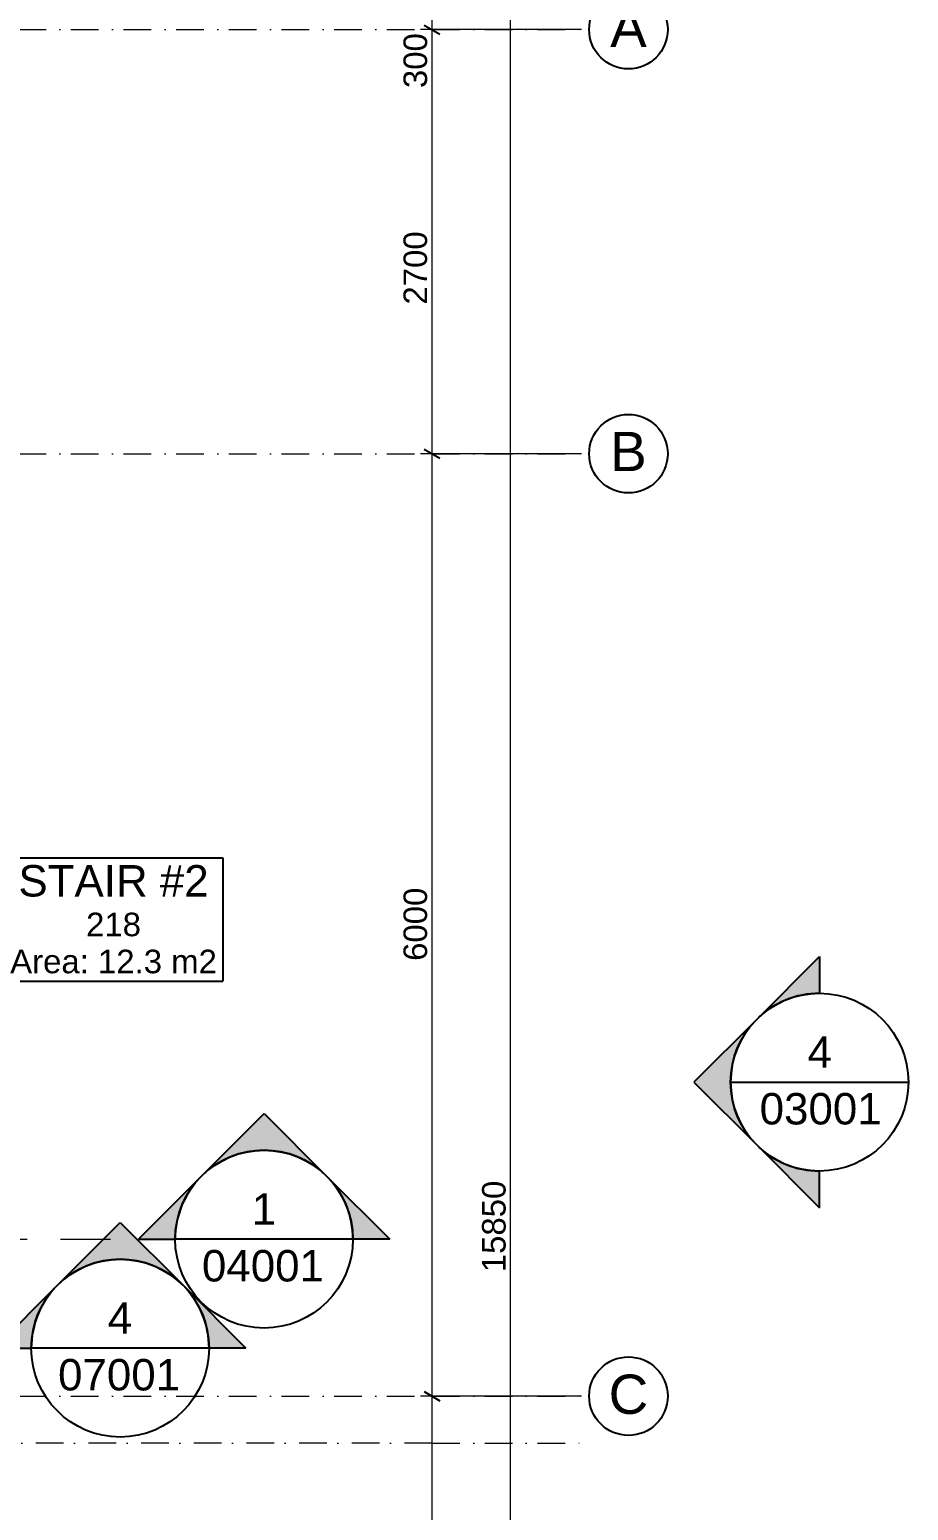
# Model space of a CAD drawing. Header units: millimetres. Extents: x -14278 to 103595, y -22378 to 34603.
# Drawn here: x 98000 to 103595, y -11945 to -2517 of the extents above; entities that cross this region are included whole.
import ezdxf
from ezdxf.enums import TextEntityAlignment as Align

# ---------------------------------------------------------------- set-up
doc = ezdxf.new("R2010")
doc.units = ezdxf.units.MM
doc.header["$MEASUREMENT"] = 0
doc.linetypes.add('Dot & Dashed', pattern=[335.138881, 176.388884, -88.194442, 0, -70.555556])
doc.linetypes.add('Long Dashed', pattern=[529.166651, 317.499995, -211.666656])
for name, color, linetype in [('A-Zz_60_50_30-P_MarkerElevation', 7, 'Continuous'), ('A-Zz_60_50_80-P_MarkerSection', 7, 'Continuous'), ('A-Zz_60_50_80-P_MarkerSectionStairs', 7, 'Continuous'), ('NewA-SL-M_SpacesInternal', 7, 'Continuous'), ('NewA-Zz_20_20-D_DimensionGrid', 7, 'Continuous'), ('NewA-Zz_35_40_80-M_GridStructural', 7, 'Continuous')]:
    doc.layers.add(name, color=color, linetype=linetype)
doc.styles.add('GENERATED_STYLE_1', font='')
doc.styles.get('GENERATED_STYLE_1').set_extended_font_data('Arial')
doc.dimstyles.new('GENERATED_STYLE__1', dxfattribs={"dimtxt": 150, "dimasz": 76, "dimexe": 0.18, "dimexo": 300, "dimgap": 0.09, "dimtad": 1, "dimdec": 0, "dimzin": 0, "dimdsep": 46, "dimtxsty": 'GENERATED_STYLE_1', "dimblk": 'ARROWHEAD_2', "dimblk1": 'ARROWHEAD_2', "dimblk2": 'ARROWHEAD_2', "dimcen": 0.09, "dimclrd": 6, "dimclre": 6, "dimclrt": 7, "dimazin": 0, "dimtfac": 1, "dimtdec": 4, "dimtmove": 0, "dimatfit": 3, "dimfxl": 0, "dimtolj": 1, "dimtzin": 0, "dimarcsym": 0})

# ---------------------------------------------------------------- blocks, each defined once
blk = doc.blocks.new('STAIR #2_218_29_2', base_point=(98534.6, -8144.1))
at = {"layer": 'NewA-SL-M_SpacesInternal', "color": 253, "linetype": 'Continuous', "lineweight": 13}
for p, q in [((94713.6, -5217.3), (94713.6, -9717.3)), ((96739.2, -5217.3), (94713.6, -5217.3)), ((96739.2, -11067), (96739.2, -5217.3)), ((94713.6, -9717.3), (94389.5, -9717.3)), ((94389.5, -9717.3), (94389.5, -11067)), ((94389.5, -11067), (96739.2, -11067))]:
    blk.add_line(p, q, dxfattribs=at)
at = {"layer": 'NewA-SL-M_SpacesInternal', "linetype": 'Continuous'}
for p, q in [((97838.5, -7790.6), (97838.5, -8104.8)), ((97838.5, -7790.6), (99230.7, -7790.6)), ((99230.7, -7790.6), (99230.7, -8104.8)), ((97838.5, -8104.8), (97838.5, -8340.6)), ((99230.7, -8104.8), (99230.7, -8340.6)), ((97838.5, -8340.6), (97838.5, -8576.3)), ((99230.7, -8340.6), (99230.7, -8576.3)), ((97838.5, -8576.3), (99230.7, -8576.3))]:
    blk.add_line(p, q, dxfattribs=at)
at = {"layer": 'NewA-SL-M_SpacesInternal', "color": 5, "lineweight": 70, "style": 'GENERATED_STYLE_1'}
for tag, height, p in [('ROOM_NAME', 200, (98534.6, -7836.3)), ('ROOM_NUMBER', 150, (98534.6, -8139.1)), ('adj_text', 150, (98534.6, -8374.8))]:
    blk.add_attdef(tag, text='', height=height, dxfattribs=at).set_placement(p, align=Align.TOP_CENTER)
blk = doc.blocks.new('Standard grid marker_2')
at = {"layer": 'NewA-Zz_35_40_80-M_GridStructural', "color": 6, "linetype": 'Dot & Dashed', "lineweight": 13}
for p, q in [((1000, 0), (40175.6, 0)), ((40175.6, 0), (41175.6, 0))]:
    blk.add_line(p, q, dxfattribs=at)
at = {"layer": 'NewA-Zz_35_40_80-M_GridStructural', "linetype": 'Continuous'}
blk.add_circle((41425.6, 0), 250, dxfattribs=at)
at = {"layer": 'NewA-Zz_35_40_80-M_GridStructural', "color": 6, "linetype": 'Dot & Dashed', "lineweight": 13}
blk.add_point((40175.6, 0), dxfattribs=at)
blk.add_point((40175.6, 0), dxfattribs=at)
at = {"layer": 'NewA-Zz_35_40_80-M_GridStructural', "style": 'GENERATED_STYLE_1'}
blk.add_attdef('AC_MarkerText_1', text='', height=250, dxfattribs=at).set_placement((41425.6, 14.3), align=Align.MIDDLE_CENTER)
blk = doc.blocks.new('Standard grid marker_4')
at = {"layer": 'NewA-Zz_35_40_80-M_GridStructural', "color": 6, "linetype": 'Dot & Dashed', "lineweight": 13}
for q in [(0, 0), (40175.6, 0)]:
    blk.add_line((1000, 0), q, dxfattribs=at)
blk = doc.blocks.new('*D1038', base_point=(62039.5, -17767.3))
at = {"layer": 'NewA-Zz_20_20-D_DimensionGrid', "color": 6, "linetype": 'Continuous', "lineweight": 13}
for p, q in [((101262.8, -2217.3), (100987.8, -2217.3)), ((101062.8, -2217.3), (101062.8, -2168.4)), ((101062.8, -18067.3), (101062.8, -2217.3)), ((101262.8, -18067.3), (100987.8, -18067.3)), ((101062.8, -18116.2), (101062.8, -18067.3))]:
    blk.add_line(p, q, dxfattribs=at)
at = {"layer": 'NewA-Zz_20_20-D_DimensionGrid', "linetype": 'Continuous'}
for p, q in [((101112.8, -2246.1), (101012.8, -2188.4)), ((101012.8, -18038.4), (101112.8, -18096.1))]:
    blk.add_line(p, q, dxfattribs=at)
at = {"layer": 'NewA-Zz_20_20-D_DimensionGrid', "insert": (101032.8, -10428.3), "char_height": 150, "attachment_point": 7, "rotation": 90, "style": 'GENERATED_STYLE_1'}
blk.add_mtext('\\A1;{\\fArial|b0|i0|c0|p34;15850}', dxfattribs=at)
blk = doc.blocks.new('ARROWHEAD_2')
at = {"color": 0, "linetype": 'Continuous', "lineweight": 0}
for p, q in [((0, 0), (-1, 0)), ((-0.38, -0.66), (0.38, 0.66))]:
    blk.add_line(p, q, dxfattribs=at)
blk = doc.blocks.new('*D1041', base_point=(62039.5, -17767.3))
at = {"layer": 'NewA-Zz_20_20-D_DimensionGrid', "color": 6, "linetype": 'Continuous', "lineweight": 13}
for p, q in [((101512.8, -11217.3), (100487.8, -11217.3)), ((100562.8, -15767.3), (100562.8, -11217.3)), ((101512.8, -15767.3), (100487.8, -15767.3))]:
    blk.add_line(p, q, dxfattribs=at)
at = {"layer": 'NewA-Zz_20_20-D_DimensionGrid', "linetype": 'Continuous'}
for p, q in [((100512.8, -11188.4), (100612.8, -11246.1)), ((100512.8, -15738.4), (100612.8, -15796.1))]:
    blk.add_line(p, q, dxfattribs=at)
at = {"layer": 'NewA-Zz_20_20-D_DimensionGrid', "insert": (100532.8, -13721.1), "char_height": 150, "attachment_point": 7, "rotation": 90, "style": 'GENERATED_STYLE_1'}
blk.add_mtext('\\A1;{\\fArial|b0|i0|c0|p34;4550}', dxfattribs=at)
blk = doc.blocks.new('*D1042', base_point=(62039.5, -17767.3))
at = {"layer": 'NewA-Zz_20_20-D_DimensionGrid', "color": 6, "linetype": 'Continuous', "lineweight": 13}
for p, q in [((101512.8, -5217.3), (100487.8, -5217.3)), ((100562.8, -11217.3), (100562.8, -5217.3)), ((101512.8, -11217.3), (100487.8, -11217.3))]:
    blk.add_line(p, q, dxfattribs=at)
at = {"layer": 'NewA-Zz_20_20-D_DimensionGrid', "linetype": 'Continuous'}
for p, q in [((100512.8, -5188.4), (100612.8, -5246.1)), ((100512.8, -11188.4), (100612.8, -11246.1))]:
    blk.add_line(p, q, dxfattribs=at)
at = {"layer": 'NewA-Zz_20_20-D_DimensionGrid', "insert": (100532.8, -8446.1), "char_height": 150, "attachment_point": 7, "rotation": 90, "style": 'GENERATED_STYLE_1'}
blk.add_mtext('\\A1;{\\fArial|b0|i0|c0|p34;6000}', dxfattribs=at)
blk = doc.blocks.new('*D1043', base_point=(62039.5, -17767.3))
at = {"layer": 'NewA-Zz_20_20-D_DimensionGrid', "color": 6, "linetype": 'Continuous', "lineweight": 13}
for p, q in [((101512.8, -2517.3), (100487.8, -2517.3)), ((100562.8, -5217.3), (100562.8, -2517.3)), ((101512.8, -5217.3), (100487.8, -5217.3))]:
    blk.add_line(p, q, dxfattribs=at)
at = {"layer": 'NewA-Zz_20_20-D_DimensionGrid', "linetype": 'Continuous'}
for p, q in [((100512.8, -2488.4), (100612.8, -2546.1)), ((100512.8, -5188.4), (100612.8, -5246.1))]:
    blk.add_line(p, q, dxfattribs=at)
at = {"layer": 'NewA-Zz_20_20-D_DimensionGrid', "char_height": 150, "attachment_point": 7, "rotation": 90, "style": 'GENERATED_STYLE_1'}
for s, insert in [('\\A1;{\\fArial|b0|i0|c0|p34;300}', (100532.8, -2889.4)), ('\\A1;{\\fArial|b0|i0|c0|p34;2700}', (100532.8, -4267.7))]:
    blk.add_mtext(s, dxfattribs=dict(at, insert=insert))
blk = doc.blocks.new('*D1044', base_point=(62039.5, -17767.3))
at = {"layer": 'NewA-Zz_20_20-D_DimensionGrid', "color": 6, "linetype": 'Continuous', "lineweight": 13}
for p, q in [((101262.8, -2217.3), (100487.8, -2217.3)), ((100562.8, -2217.3), (100562.8, -2168.4)), ((100562.8, -2517.3), (100562.8, -2217.3)), ((101512.8, -2517.3), (100487.8, -2517.3))]:
    blk.add_line(p, q, dxfattribs=at)
at = {"layer": 'NewA-Zz_20_20-D_DimensionGrid', "linetype": 'Continuous'}
for p, q in [((100612.8, -2246.1), (100512.8, -2188.4)), ((100512.8, -2488.4), (100612.8, -2546.1))]:
    blk.add_line(p, q, dxfattribs=at)
blk = doc.blocks.new('Cutting Plane_19_2', base_point=(98576.9, -10911.7))
at = {"layer": 'A-Zz_60_50_80-P_MarkerSectionStairs', "linetype": 'Continuous'}
for points in [[(98976.9, -10511.7, 0.414214), (98176.9, -10511.7), (98576.9, -10111.7)], [(97776.9, -10911.7), (98011.2, -10911.7, -0.198912), (98176.9, -10511.7)], [(99376.9, -10911.7), (99142.6, -10911.7, 0.198912), (98976.9, -10511.7)]]:
    blk.add_hatch(color=256, dxfattribs=at).paths.add_polyline_path(points)
for p, q in [((98176.9, -10511.7), (98576.9, -10111.7)), ((98576.9, -10111.7), (98976.9, -10511.7)), ((98176.9, -10511.7), (97776.9, -10911.7)), ((98976.9, -10511.7), (99376.9, -10911.7)), ((97776.9, -10911.7), (98011.2, -10911.7)), ((99142.6, -10911.7), (98011.2, -10911.7)), ((99376.9, -10911.7), (99142.6, -10911.7))]:
    blk.add_line(p, q, dxfattribs=at)
at = {"layer": 'A-Zz_60_50_80-P_MarkerSectionStairs', "color": 6, "linetype": 'Long Dashed', "lineweight": 13}
blk.add_line((97776.9, -10911.7), (93444.5, -10911.7), dxfattribs=at)
at = {"layer": 'A-Zz_60_50_80-P_MarkerSectionStairs', "linetype": 'Continuous'}
blk.add_circle((98576.9, -10911.7), 565.7, dxfattribs=at)
for start, end in [(45, 135), (135, 180), (0, 45)]:
    blk.add_arc((98576.9, -10911.7), 565.7, start, end, dxfattribs=at)
at = {"layer": 'A-Zz_60_50_80-P_MarkerSectionStairs', "char_height": 200, "attachment_point": 9, "style": 'GENERATED_STYLE_1'}
for s, insert in [('\\A1;{\\fArial|b0|i0|c0|p34;4}', (98653.2, -10820.3)), ('\\A1;{\\fArial|b0|i0|c0|p34;07001}', (98958.3, -11183.7))]:
    blk.add_mtext(s, dxfattribs=dict(at, insert=insert))
blk = doc.blocks.new('Elevation_7_2', base_point=(103029.2, -21219.3))
at = {"layer": 'A-Zz_60_50_30-P_MarkerElevation', "linetype": 'Continuous'}
for points in [[(103029.2, -8418.3), (103029.2, -8652.6, 0.198912), (102629.2, -8818.3)], [(102629.2, -9618.3, -0.414214), (102629.2, -8818.3), (102229.2, -9218.3)], [(103029.2, -10018.3), (103029.2, -9784, -0.198912), (102629.2, -9618.3)]]:
    blk.add_hatch(color=256, dxfattribs=at).paths.add_polyline_path(points)
for p, q in [((102629.2, -8818.3), (103029.2, -8418.3)), ((103029.2, -8418.3), (103029.2, -8652.6)), ((102629.2, -8818.3), (102229.2, -9218.3)), ((102229.2, -9218.3), (102629.2, -9618.3)), ((102463.6, -9218.3), (103594.9, -9218.3)), ((102629.2, -9618.3), (103029.2, -10018.3)), ((103029.2, -10018.3), (103029.2, -9784))]:
    blk.add_line(p, q, dxfattribs=at)
blk.add_circle((103029.2, -9218.3), 565.7, dxfattribs=at)
for start, end in [(90, 135), (135, 225), (225, 270)]:
    blk.add_arc((103029.2, -9218.3), 565.7, start, end, dxfattribs=at)
at = {"layer": 'A-Zz_60_50_30-P_MarkerElevation', "char_height": 200, "attachment_point": 7, "style": 'GENERATED_STYLE_1'}
for s, insert in [('\\A1;{\\fArial|b0|i0|c0|p34;4}', (102953, -9126.8)), ('\\A1;{\\fArial|b0|i0|c0|p34;03001}', (102647.9, -9490.3))]:
    blk.add_mtext(s, dxfattribs=dict(at, insert=insert))
blk = doc.blocks.new('Cutting Plane_24_2', base_point=(58799.7, -10217.9))
at = {"layer": 'A-Zz_60_50_80-P_MarkerSection', "linetype": 'Continuous'}
for points in [[(99892.9, -9817.9, 0.414214), (99092.9, -9817.9), (99492.9, -9417.9)], [(98692.9, -10217.9), (98927.2, -10217.9, -0.198912), (99092.9, -9817.9)], [(100292.9, -10217.9), (100058.6, -10217.9, 0.198912), (99892.9, -9817.9)]]:
    blk.add_hatch(color=256, dxfattribs=at).paths.add_polyline_path(points)
for p, q in [((99092.9, -9817.9), (99492.9, -9417.9)), ((99492.9, -9417.9), (99892.9, -9817.9)), ((99092.9, -9817.9), (98692.9, -10217.9)), ((99892.9, -9817.9), (100292.9, -10217.9)), ((98692.9, -10217.9), (98927.2, -10217.9)), ((100058.6, -10217.9), (98927.2, -10217.9)), ((100292.9, -10217.9), (100058.6, -10217.9))]:
    blk.add_line(p, q, dxfattribs=at)
at = {"layer": 'A-Zz_60_50_80-P_MarkerSection', "color": 6, "linetype": 'Long Dashed', "lineweight": 13}
blk.add_line((94492.9, -10217.9), (98692.9, -10217.9), dxfattribs=at)
at = {"layer": 'A-Zz_60_50_80-P_MarkerSection', "linetype": 'Continuous'}
blk.add_circle((99492.9, -10217.9), 565.7, dxfattribs=at)
for start, end in [(45, 135), (135, 180), (0, 45)]:
    blk.add_arc((99492.9, -10217.9), 565.7, start, end, dxfattribs=at)
at = {"layer": 'A-Zz_60_50_80-P_MarkerSection', "char_height": 200, "attachment_point": 9, "style": 'GENERATED_STYLE_1'}
for s, insert in [('\\A1;{\\fArial|b0|i0|c0|p34;1}', (99569.2, -10126.5)), ('\\A1;{\\fArial|b0|i0|c0|p34;04001}', (99874.3, -10489.9))]:
    blk.add_mtext(s, dxfattribs=dict(at, insert=insert))

msp = doc.modelspace()

# ---------------------------------------------------------------- block references
at = {"layer": 'A-Zz_60_50_30-P_MarkerElevation', "color": 82, "lineweight": 13}
msp.add_blockref('Elevation_7_2', (103029.2, -21219.3), dxfattribs=at)
at = {"layer": 'A-Zz_60_50_80-P_MarkerSection', "color": 6, "lineweight": 13}
msp.add_blockref('Cutting Plane_24_2', (58799.7, -10217.9), dxfattribs=at)
at = {"layer": 'A-Zz_60_50_80-P_MarkerSectionStairs', "color": 6, "lineweight": 13}
msp.add_blockref('Cutting Plane_19_2', (98576.9, -10911.7), dxfattribs=at)
at = {"layer": 'NewA-SL-M_SpacesInternal', "linetype": 'Continuous'}
msp.add_blockref('STAIR #2_218_29_2', (98534.6, -8144.1), dxfattribs=at).add_auto_attribs({'ROOM_NAME': 'STAIR #2', 'ROOM_NUMBER': '218', 'adj_text': 'Area: 12.3 m2'})
at = {"layer": 'NewA-Zz_35_40_80-M_GridStructural', "color": 1, "linetype": 'Continuous', "lineweight": 18}
ref = msp.add_blockref('Standard grid marker_2', (60387.2, -2517.3), dxfattribs=dict(at, zscale=1000))
ref.add_attrib('AC_MarkerText_1', 'A', dxfattribs={"color": 7, "height": 250, "style": 'GENERATED_STYLE_1'}).set_placement((101812.8, -2503), align=Align.MIDDLE_CENTER)
ref = msp.add_blockref('Standard grid marker_2', (60387.2, -5217.3), dxfattribs=dict(at, zscale=1000))
ref.add_attrib('AC_MarkerText_1', 'B', dxfattribs={"color": 7, "height": 250, "style": 'GENERATED_STYLE_1'}).set_placement((101812.8, -5203), align=Align.MIDDLE_CENTER)
ref = msp.add_blockref('Standard grid marker_2', (60387.2, -11217.3), dxfattribs=dict(at, zscale=1000))
ref.add_attrib('AC_MarkerText_1', 'C', dxfattribs={"color": 7, "height": 250, "style": 'GENERATED_STYLE_1'}).set_placement((101812.8, -11205.1), align=Align.MIDDLE_CENTER)
at = {"layer": 'NewA-Zz_35_40_80-M_GridStructural', "color": 1, "linetype": 'Continuous', "lineweight": 18, "zscale": 1000, "rotation": 180}
msp.add_blockref('Standard grid marker_4', (101562.8, -11517.3), dxfattribs=at)

# ---------------------------------------------------------------- dimensions: what is measured, and where the dimension line sits
at = {"layer": 'NewA-Zz_20_20-D_DimensionGrid', "color": 6, "linetype": 'Continuous', "lineweight": 13}
for base, p1, p2, picture, middle in [((100562.8, -2217.3), (101812.8, -2517.3), (101562.8, -2217.3), '*D1044', (100457.8, -2712.8)), ((101062.8, -2217.3), (101562.8, -18067.3), (101562.8, -2217.3), '*D1038', (100957.8, -10133.9)), ((100562.8, -2517.3), (101812.8, -5217.3), (101812.8, -2517.3), '*D1043', (100457.8, -4032.2)), ((100562.8, -5217.3), (101812.8, -11217.3), (101812.8, -5217.3), '*D1042', (100457.8, -8210.6)), ((100562.8, -11217.3), (101812.8, -15767.3), (101812.8, -11217.3), '*D1041', (100457.8, -13485.6))]:
    dim = msp.add_linear_dim(base=base, p1=p1, p2=p2, angle=90, dimstyle='GENERATED_STYLE__1', dxfattribs=at)
    dim.commit()
    dim.dimension.update_dxf_attribs({"geometry": picture, "text_midpoint": middle, "dimtype": 160, "text_rotation": 90})

doc.saveas('drawing.dxf')
